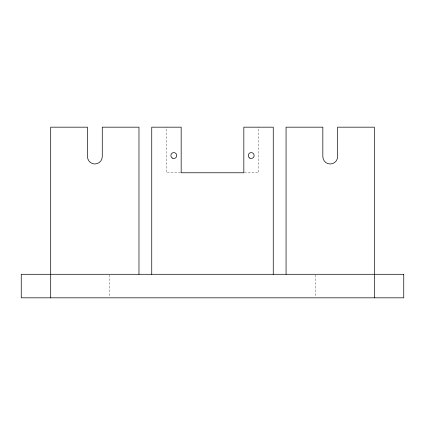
<?xml version="1.0" encoding="UTF-8"?>
<svg xmlns="http://www.w3.org/2000/svg" width="425" height="425" viewBox="0 0 425 425"><rect width="100%" height="100%" fill="white"/><g stroke="black" fill="none" stroke-linecap="round" stroke-linejoin="round"><path stroke-width="0.32" stroke-dasharray="2.12 1.59" d="M180.524 172.778L166.451 172.778L166.451 127.171M244.476 172.778L258.549 172.778L258.549 127.171M315.483 274.943L315.483 297.171M109.517 274.943L109.517 297.171"/><path stroke-width="0.64" d="M374.329 297.829L374.329 127.171L337.62 127.171L337.62 156.597A7.39 7.39 0 0 1 330.23 163.986A7.39 7.39 0 0 1 322.835 156.597L322.835 127.171L286.057 127.171L286.057 274.29M273.259 274.29L273.259 127.171L243.833 127.171L243.833 172.778L181.167 172.778L181.167 127.171L151.741 127.171L151.741 274.29M138.975 274.29L138.975 127.171L102.266 127.171L102.266 156.597A7.39 7.39 0 0 1 94.876 163.986A7.39 7.39 0 0 1 87.481 156.597L87.481 127.171L50.703 127.171L50.703 297.829M403.75 274.29L21.25 274.29L21.25 297.829L403.75 297.829L403.75 274.29M249.719 158.084A2.943 2.943 0 0 0 254.134 155.539A2.943 2.943 0 0 0 249.719 152.989A2.943 2.943 0 0 0 249.719 158.084M172.337 158.084A2.943 2.943 0 0 0 176.752 155.539A2.943 2.943 0 0 0 172.337 152.989A2.943 2.943 0 0 0 172.337 158.084"/></g></svg>
